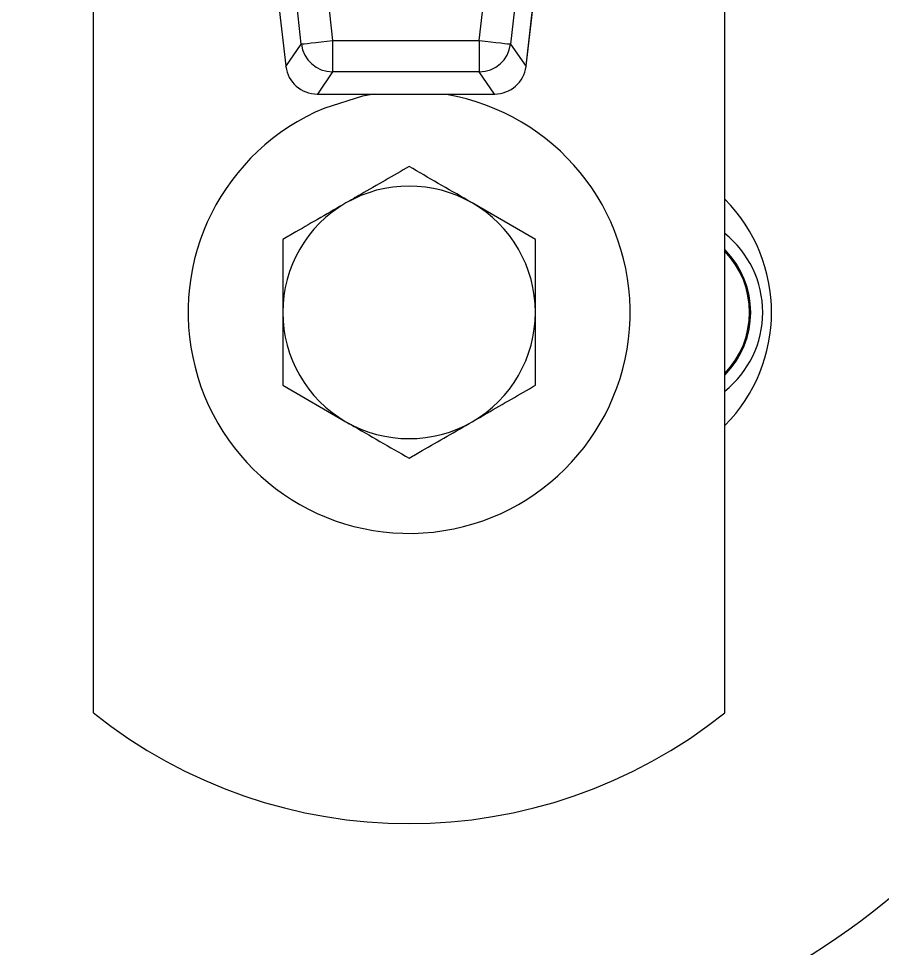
# Model space of a CAD drawing. Extents: x 11 to 120, y 2 to 94.
# Drawn here: x 90.138 to 91.848, y 39.26 to 41.1 of the extents above; entities that cross this region are included whole.
import ezdxf

# ---------------------------------------------------------------- set-up
doc = ezdxf.new("R2010")
doc.units = 0
doc.header["$MEASUREMENT"] = 0
doc.layers.add('OBJECT', color=7, linetype='CONTINUOUS')

msp = doc.modelspace()

# ---------------------------------------------------------------- linework, layer by layer
at = {"layer": 'OBJECT'}
for p, q in [((90.2863, 39.7263), (90.2863, 48.6989)), ((91.5363, 39.7263), (91.5363, 48.6989)), ((90.5382, 42.1387), (90.6672, 41.0071)), ((90.698, 41.05), (90.574, 42.1387)), ((90.6359, 42.1457), (90.76, 41.0571)), ((91.0502, 41.0571), (91.1742, 42.1457)), ((91.2362, 42.1387), (91.1122, 41.05)), ((91.143, 41.0071), (91.2719, 42.1387)), ((90.5394, 42.1273), (90.667, 41.0071)), ((91.1432, 41.0071), (91.2708, 42.1273)), ((90.6674, 41.0056), (90.698, 41.05)), ((90.76, 41.0571), (91.0502, 41.0571)), ((90.76, 41.0571), (90.76, 40.9948)), ((91.0502, 41.0571), (91.0502, 40.9948)), ((91.1122, 41.05), (91.1428, 41.0056)), ((90.6672, 41.0071), (90.667, 41.0071)), ((90.6674, 41.0056), (90.6673, 41.0048)), ((90.76, 40.9948), (90.7298, 40.9511)), ((91.0502, 40.9948), (90.76, 40.9948)), ((91.0804, 40.9511), (91.0502, 40.9948)), ((91.1429, 41.0048), (91.1428, 41.0056)), ((91.1432, 41.0071), (91.143, 41.0071)), ((90.7291, 40.9509), (91.0811, 40.9509)), ((90.7298, 40.9511), (91.0804, 40.9511)), ((91.1613, 40.6632), (91.0363, 40.7354)), ((90.6613, 40.6632), (90.6613, 40.5189)), ((91.1613, 40.3746), (91.1613, 40.5189)), ((90.6613, 40.3746), (90.7863, 40.3024))]:
    msp.add_line(p, q, dxfattribs=at)
at = {"layer": 'OBJECT', "flags": 128}
for points in [[(90.698, 41.05), (90.6999, 41.0503), (90.7039, 41.0507), (90.7099, 41.0514), (90.7176, 41.0523), (90.7268, 41.0533), (90.7372, 41.0545), (90.7484, 41.0558), (90.76, 41.0571)], [(91.0502, 41.0571), (91.0618, 41.0558), (91.073, 41.0545), (91.0833, 41.0533), (91.0926, 41.0523), (91.1003, 41.0514), (91.1063, 41.0507), (91.1103, 41.0503), (91.1122, 41.05)], [(90.8419, 40.9509), (90.8192, 40.9466), (90.7443, 40.9233)]]:
    msp.add_lwpolyline(points, dxfattribs=at)
at = {"layer": 'OBJECT'}
for centre, radius, start, end in [((90.9113, 40.5189), 1.5, 209.9264, 65.3757), ((90.7603, 41.0576), 0.0627, 186.8973, 269.691), ((91.0499, 41.0576), 0.0627, 270.309, 353.1027), ((90.9113, 40.5189), 0.4375, 112.4483, 80.2447), ((90.9113, 40.5189), 0.25, 60, 120), ((90.9113, 40.5189), 0.25, 120, 180), ((90.9113, 40.5189), 0.25, 0, 60), ((91.3113, 40.5189), 0.3175, 315.1261, 44.8739), ((91.4113, 40.5189), 0.2, 0, 51.3178), ((91.4113, 40.5189), 0.1762, 315.1999, 44.8001), ((91.4113, 40.5189), 0.1739, 315.9712, 44.0288), ((90.9113, 40.5189), 0.25, 180, 240), ((90.9113, 40.5189), 0.25, 300, 0), ((91.4113, 40.5189), 0.2, 308.6822, 0), ((90.9113, 40.5189), 0.25, 240, 300), ((90.9113, 40.5069), 1, 231.3178, 308.6822)]:
    msp.add_arc(centre, radius, start, end, dxfattribs=at)
for centre, major_axis, ratio, start_param, end_param in [((90.6677, 41.0071), (-0.00086, 0.0075), 0.069473, 1.562842, 1.768966), ((90.7298, 41.0134), (0.0606, 0.017), 0.988785, 2.989485, 4.441424), ((91.0804, 41.0134), (0.0606, -0.017), 0.988785, 4.983354, 6.435293), ((91.1425, 41.0071), (0.00086, 0.0075), 0.069473, 4.51422, 4.720343)]:
    msp.add_ellipse(centre, major_axis=major_axis, ratio=ratio, start_param=start_param, end_param=end_param, dxfattribs=at)
for points, knots in [([(90.667, 41.0071), (90.6671, 41.0069), (90.6671, 41.0062), (90.6672, 41.0054), (90.6673, 41.0048)], [0, 0, 0, 0, 0.2492898, 1, 1, 1, 1]), ([(91.1429, 41.0048), (91.1429, 41.005), (91.143, 41.0058), (91.1431, 41.0066), (91.1432, 41.0071)], [0, 0, 0, 0, 0.251203, 1, 1, 1, 1]), ([(90.9113, 40.8076), (90.8797, 40.7893), (90.8384, 40.7655), (90.7962, 40.7411), (90.7863, 40.7354)], [0, 0, 0, 0, 0.76815, 1, 1, 1, 1]), ([(91.0363, 40.7354), (91.0334, 40.7371), (90.9912, 40.7615), (90.9498, 40.7854), (90.9113, 40.8076)], [0, 0, 0, 0, 0.0702143, 1, 1, 1, 1]), ([(90.7863, 40.7354), (90.753, 40.7161), (90.7106, 40.6917), (90.6699, 40.6682), (90.6613, 40.6632)], [0, 0, 0, 0, 0.788999, 1, 1, 1, 1]), ([(91.1613, 40.5189), (91.1613, 40.5223), (91.1613, 40.5711), (91.1613, 40.6188), (91.1613, 40.6632)], [0, 0, 0, 0, 0.070214, 1, 1, 1, 1]), ([(90.6613, 40.5189), (90.6613, 40.5155), (90.6613, 40.4667), (90.6613, 40.419), (90.6613, 40.3746)], [0, 0, 0, 0, 0.070214, 1, 1, 1, 1]), ([(91.0363, 40.3024), (91.0462, 40.3081), (91.0884, 40.3325), (91.1297, 40.3563), (91.1613, 40.3746)], [0, 0, 0, 0, 0.231849, 1, 1, 1, 1]), ([(90.7863, 40.3024), (90.7893, 40.3007), (90.8315, 40.2763), (90.8729, 40.2524), (90.9113, 40.2302)], [0, 0, 0, 0, 0.070214, 1, 1, 1, 1]), ([(90.9113, 40.2302), (90.9199, 40.2352), (90.9606, 40.2587), (91.003, 40.2831), (91.0363, 40.3024)], [0, 0, 0, 0, 0.211001, 1, 1, 1, 1])]:
    msp.add_open_spline(points, degree=3, knots=knots, dxfattribs=at)

doc.saveas('drawing.dxf')
